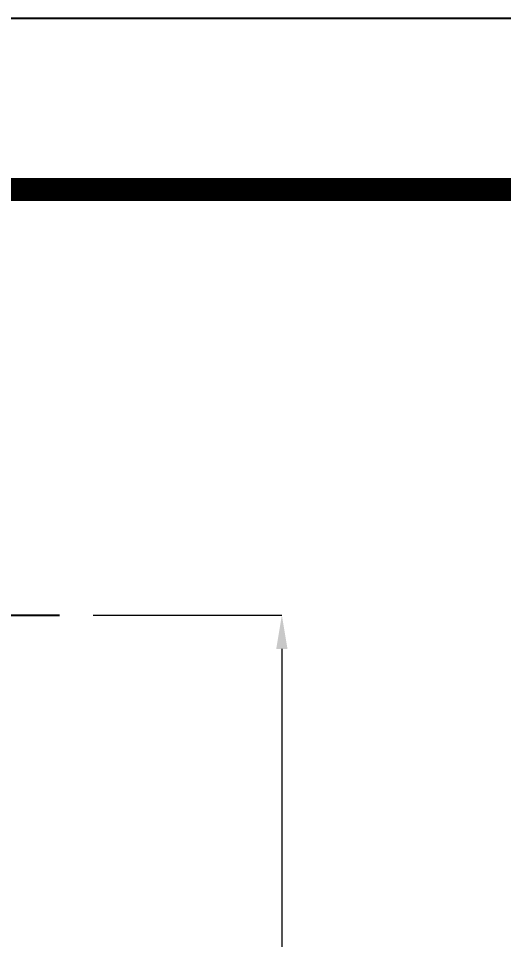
# Model space of a CAD drawing. Extents: x 16296675219 to 16296676413, y -37409617825 to -37409616950.
# Drawn here: x 16296676004.2 to 16296676061.8, y -37409617059.6 to -37409616950.3 of the extents above; entities that cross this region are included whole.
import ezdxf

# ---------------------------------------------------------------- set-up
doc = ezdxf.new("R2010")
doc.units = 0
doc.header["$LTSCALE"] = 10
doc.header["$MEASUREMENT"] = 0
doc.header["$PDMODE"] = 3
doc.header["$PDSIZE"] = -10
doc.linetypes.add('CENTER', pattern=[2, 1.25, -0.25, 0.25, -0.25])
doc.layers.get('0').update_dxf_attribs({"linetype": 'CONTINUOUS'})
doc.layers.get('DEFPOINTS').update_dxf_attribs({"linetype": 'CONTINUOUS'})
doc.styles.add('Daelim Dimension', font='')
doc.styles.get('Daelim Dimension').set_extended_font_data('NanumGothic')
doc.dimstyles.new('DEFAULT', dxfattribs={"dimscale": 2, "dimtxt": 2, "dimasz": 2, "dimexe": 0, "dimexo": 2, "dimgap": 1, "dimtad": 1, "dimdec": 1, "dimzin": 9, "dimdsep": 46, "dimtxsty": 'Daelim Dimension', "dimcen": 0.5, "dimclrd": 252, "dimclre": 252, "dimclrt": 3, "dimadec": 1, "dimazin": 0, "dimtfac": 1, "dimtdec": 1, "dimtix": 1, "dimtmove": 0, "dimatfit": 3, "dimfxl": 1, "dimtolj": 1, "dimtzin": 1, "dimlwd": 9, "dimlwe": 9, "dimarcsym": 0})

# ---------------------------------------------------------------- blocks, each defined once
blk = doc.blocks.new('A$C684715AC')
at = {"color": 1, "linetype": 'CENTER'}
blk.add_line((0, 2.575), (30.296, 2.575), dxfattribs=at)
blk = doc.blocks.new('*D6')
at = {"color": 5, "lineweight": 9, "ltscale": 0.5, "transparency": 16777216}
for p, q in [((16296676013.09034, -37409617021.15235), (16296676035.48842, -37409617021.15235)), ((16296676035.48842, -37409617025.15235), (16296676035.48842, -37409617697.15235)), ((16296676013.09034, -37409617701.15235), (16296676035.48842, -37409617701.15235))]:
    blk.add_line(p, q, dxfattribs=at)
at = {"color": 5, "ltscale": 0.5, "transparency": 16777216}
for points in [[(16296676034.82176, -37409617025.15235), (16296676036.15509, -37409617025.15235), (16296676035.48842, -37409617021.15235)], [(16296676034.82176, -37409617697.15235), (16296676036.15509, -37409617697.15235), (16296676035.48842, -37409617701.15235)]]:
    blk.add_solid(points, dxfattribs=at)
at = {"layer": 'DEFPOINTS', "color": 0, "ltscale": 0.5, "transparency": 16777216}
for p in [(16296676009.09034, -37409617021.15235), (16296676009.09034, -37409617701.15235), (16296676035.48842, -37409617701.15235)]:
    blk.add_point(p, dxfattribs=at)
at = {"color": 7, "lineweight": 0, "ltscale": 0.5, "transparency": 16777216, "insert": (16296676024.77884, -37409617361.15235), "char_height": 16, "attachment_point": 5, "rotation": 90, "style": 'Daelim Dimension'}
blk.add_mtext('\\A1;680', dxfattribs=at)

msp = doc.modelspace()

# ---------------------------------------------------------------- linework, layer by layer
at = {"ltscale": 0.5}
msp.add_lwpolyline([(16296675219.07955, -37409617824.834084), (16296676412.57955, -37409617824.834084), (16296676412.57955, -37409616950.334084), (16296675219.07955, -37409616950.334084)], close=True, dxfattribs=at)
at = {"color": 5, "linetype": 'ByBlock', "lineweight": 200, "const_width": 2.75}
msp.add_lwpolyline([(16296675238.27124, -37409617787.388771), (16296676393.27124, -37409617787.388771), (16296676393.27124, -37409616970.638771), (16296675238.27124, -37409616970.638771)], close=True, dxfattribs=at)

# ---------------------------------------------------------------- block references
at = {"xscale": 2, "yscale": 2, "zscale": 2}
msp.add_blockref('A$C684715AC', (16296675948.498739, -37409617026.302353), dxfattribs=at)

# ---------------------------------------------------------------- dimensions: what is measured, and where the dimension line sits
at = {"color": 5, "lineweight": 0, "ltscale": 0.5}
dim = msp.add_linear_dim(base=(16296676035.48842, -37409617701.152351), p1=(16296676009.09034, -37409617021.152351), p2=(16296676009.09034, -37409617701.152351), angle=90, dimstyle='DEFAULT', override={"dimtxt": 8, "dimdec": 0, "dimclrd": 5, "dimclre": 5, "dimclrt": 7, "dimtmove": 2}, dxfattribs=at)
dim.commit()
dim.dimension.update_dxf_attribs({"geometry": '*D6', "text_midpoint": (16296676024.778839, -37409617361.152351)})

doc.saveas('drawing.dxf')
